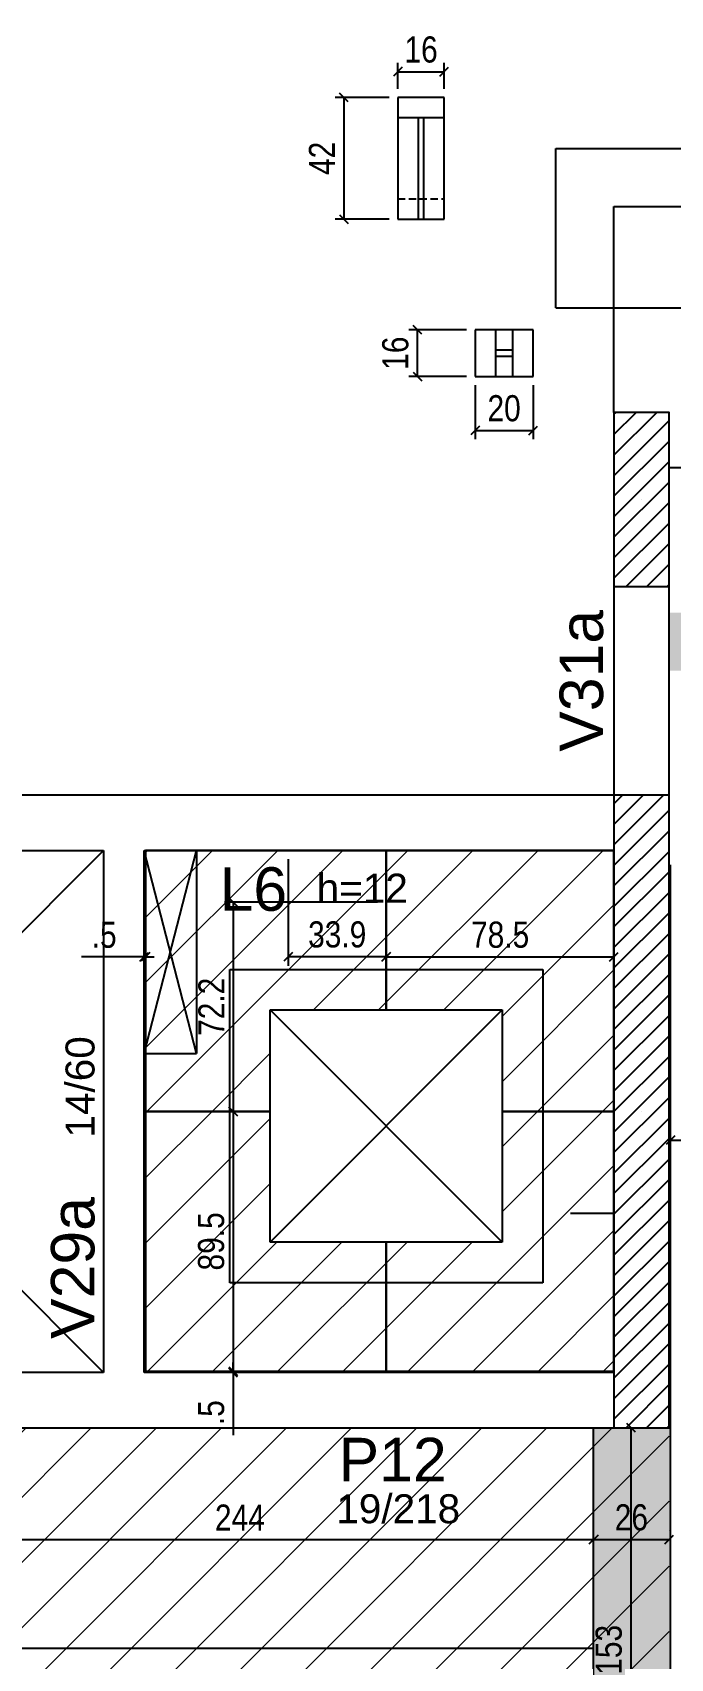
# Model space of a CAD drawing. Extents: x 2487 to 8815, y 325 to 3946.
# Drawn here: x 5592 to 5812, y 2449 to 3010 of the extents above; entities that cross this region are included whole.
import ezdxf

# ---------------------------------------------------------------- set-up
doc = ezdxf.new("R2010")
doc.units = 0
doc.linetypes.add('HIDDEN', pattern=[0.375, 0.25, -0.125])
for name, color, linetype in [('1', 1, 'Continuous'), ('2', 2, 'Continuous'), ('3', 3, 'Continuous'), ('4', 4, 'Continuous'), ('6', 6, 'Continuous'), ('COTA', 241, 'Continuous'), ('Painéis', 200, 'Continuous'), ('Pilares', 5, 'Continuous'), ('SARR_2.2x7', 40, 'Continuous')]:
    doc.layers.add(name, color=color, linetype=linetype)
doc.layers.add('Hachura', color=251, linetype='Continuous', lineweight=9)
doc.layers.add('REAPROVEITAMENTO', color=251, linetype='Continuous', lineweight=9)
doc.styles.add('COTA TECNICA-50', font='techl___.ttf', dxfattribs={"height": 9})
doc.styles.get("Standard").update_dxf_attribs({"font": 'arial.ttf'})
doc.dimstyles.new('COTA PAINEL-50', dxfattribs={"dimtxt": 9, "dimasz": 3, "dimexe": 3, "dimexo": 3, "dimgap": 3, "dimtad": 1, "dimdec": 1, "dimzin": 12, "dimdsep": 46, "dimtxsty": 'COTA TECNICA-50', "dimblk1": 'OBLIQUE', "dimblk2": 'OBLIQUE', "dimsah": 1, "dimcen": 0.9, "dimclrd": 4, "dimclre": 4, "dimclrt": 240, "dimadec": 1, "dimazin": 3, "dimtfac": 1, "dimtdec": 1, "dimtmove": 0, "dimatfit": 3, "dimfxl": 1, "dimtolj": 1, "dimtzin": 12, "dimarcsym": 0})
pattern_1 = [(45, (72.207, -25.243), (-11.22532, 11.22532), [])]

# ---------------------------------------------------------------- blocks, each defined once
blk = doc.blocks.new('_Oblique')
at = {"color": 0, "linetype": 'ByBlock', "lineweight": -2}
blk.add_line((-0.5, -0.5), (0.5, 0.5), dxfattribs=at)
blk = doc.blocks.new('*D354')
at = {"layer": 'COTA', "color": 4, "lineweight": -2, "transparency": 16777216}
for p, q in [((5680.26, 2724.98), (5680.26, 2688.27)), ((5714.12, 2691.27), (5680.26, 2691.27))]:
    blk.add_line(p, q, dxfattribs=at)
at = {"layer": 'Defpoints', "color": 0, "transparency": 16777216}
for p in [(5680.26, 2727.98), (5680.26, 2691.27), (5714.12, 2691.27)]:
    blk.add_point(p, dxfattribs=at)
at = {"layer": 'COTA', "color": 4, "lineweight": -2, "transparency": 16777216, "xscale": 3, "yscale": 3, "zscale": 3, "rotation": 180}
blk.add_blockref('_Oblique', (5680.26, 2691.27), dxfattribs=at)
at = {"layer": 'COTA', "color": 4, "lineweight": -2, "transparency": 16777216, "xscale": 3, "yscale": 3, "zscale": 3}
blk.add_blockref('_Oblique', (5714.12, 2691.27), dxfattribs=at)
at = {"layer": 'COTA', "color": 240, "transparency": 16777216, "insert": (5697.19, 2698.99), "char_height": 9, "attachment_point": 5, "style": 'COTA TECNICA-50'}
blk.add_mtext('\\A1;33.9', dxfattribs=at)
blk = doc.blocks.new('*D125')
at = {"layer": 'COTA', "color": 4, "lineweight": -2, "transparency": 16777216}
for p, q in [((5630.62, 2691.27), (5609.03, 2691.27)), ((5631.12, 2691.27), (5630.62, 2691.27)), ((5631.12, 2691.27), (5634.12, 2691.27))]:
    blk.add_line(p, q, dxfattribs=at)
at = {"layer": 'Defpoints', "color": 0, "transparency": 16777216}
for p in [(5630.62, 2691.27), (5630.62, 2691.27), (5631.12, 2691.27)]:
    blk.add_point(p, dxfattribs=at)
at = {"layer": 'COTA', "color": 4, "lineweight": -2, "transparency": 16777216, "xscale": 3, "yscale": 3, "zscale": 3}
blk.add_blockref('_Oblique', (5630.62, 2691.27), dxfattribs=at)
at = {"layer": 'COTA', "color": 4, "lineweight": -2, "transparency": 16777216, "xscale": 3, "yscale": 3, "zscale": 3, "rotation": 180}
blk.add_blockref('_Oblique', (5631.12, 2691.27), dxfattribs=at)
at = {"layer": 'COTA', "color": 240, "transparency": 16777216, "insert": (5616.83, 2698.87), "char_height": 9, "attachment_point": 5, "style": 'COTA TECNICA-50'}
blk.add_mtext('\\A1;.5', dxfattribs=at)
blk = doc.blocks.new('*D355')
at = {"layer": 'COTA', "color": 4, "lineweight": -2, "transparency": 16777216}
for p, q in [((5711.12, 2710.19), (5658.36, 2710.19)), ((5661.36, 2710.19), (5661.36, 2637.98))]:
    blk.add_line(p, q, dxfattribs=at)
at = {"layer": 'Defpoints', "color": 0, "transparency": 16777216}
for p in [(5714.12, 2710.19), (5661.36, 2637.98), (5661.36, 2637.98)]:
    blk.add_point(p, dxfattribs=at)
at = {"layer": 'COTA', "color": 4, "lineweight": -2, "transparency": 16777216, "xscale": 3, "yscale": 3, "zscale": 3}
for p, rotation in [((5661.36, 2710.19), 90), ((5661.36, 2637.98), 270)]:
    blk.add_blockref('_Oblique', p, dxfattribs=dict(at, rotation=rotation))
at = {"layer": 'COTA', "color": 240, "transparency": 16777216, "insert": (5653.8, 2674.09), "char_height": 9, "attachment_point": 5, "rotation": 90, "style": 'COTA TECNICA-50'}
blk.add_mtext('\\A1;72.2', dxfattribs=at)
blk = doc.blocks.new('*D356')
at = {"layer": 'COTA', "color": 4, "lineweight": -2, "transparency": 16777216}
for p, q in [((5661.36, 2637.98), (5661.36, 2548.48)), ((5660.98, 2548.48), (5664.36, 2548.48))]:
    blk.add_line(p, q, dxfattribs=at)
at = {"layer": 'Defpoints', "color": 0, "transparency": 16777216}
for p in [(5661.36, 2637.98), (5657.98, 2548.48), (5661.36, 2548.48)]:
    blk.add_point(p, dxfattribs=at)
at = {"layer": 'COTA', "color": 4, "lineweight": -2, "transparency": 16777216, "xscale": 3, "yscale": 3, "zscale": 3}
for p, rotation in [((5661.36, 2637.98), 90), ((5661.36, 2548.48), 270)]:
    blk.add_blockref('_Oblique', p, dxfattribs=dict(at, rotation=rotation))
at = {"layer": 'COTA', "color": 240, "transparency": 16777216, "insert": (5653.74, 2593.23), "char_height": 9, "attachment_point": 5, "rotation": 90, "style": 'COTA TECNICA-50'}
blk.add_mtext('\\A1;89.5', dxfattribs=at)
blk = doc.blocks.new('*D126')
at = {"layer": 'COTA', "color": 4, "lineweight": -2, "transparency": 16777216}
for p, q in [((5661.36, 2548.48), (5661.36, 2551.48)), ((5661.36, 2548.48), (5661.36, 2547.98)), ((5661.36, 2547.98), (5661.36, 2526.39))]:
    blk.add_line(p, q, dxfattribs=at)
at = {"layer": 'Defpoints', "color": 0, "transparency": 16777216}
for p in [(5661.36, 2548.48), (5661.36, 2547.98), (5661.36, 2547.98)]:
    blk.add_point(p, dxfattribs=at)
at = {"layer": 'COTA', "color": 4, "lineweight": -2, "transparency": 16777216, "xscale": 3, "yscale": 3, "zscale": 3}
for p, rotation in [((5661.36, 2548.48), 270), ((5661.36, 2547.98), 90)]:
    blk.add_blockref('_Oblique', p, dxfattribs=dict(at, rotation=rotation))
at = {"layer": 'COTA', "color": 240, "transparency": 16777216, "insert": (5653.76, 2534.19), "char_height": 9, "attachment_point": 5, "rotation": 90, "style": 'COTA TECNICA-50'}
blk.add_mtext('\\A1;.5', dxfattribs=at)
blk = doc.blocks.new('*D133')
at = {"layer": 'COTA', "color": 4, "lineweight": -2, "transparency": 16777216}
for p, q in [((5541.62, 2493.45), (5541.62, 2493.45)), ((5541.62, 2490.45), (5785.62, 2490.45)), ((5785.62, 2493.45), (5785.62, 2493.45))]:
    blk.add_line(p, q, dxfattribs=at)
at = {"layer": 'Defpoints', "color": 0, "transparency": 16777216}
for p in [(5541.62, 2490.45), (5785.62, 2490.45), (5785.62, 2490.45)]:
    blk.add_point(p, dxfattribs=at)
at = {"layer": 'COTA', "color": 4, "lineweight": -2, "transparency": 16777216, "xscale": 3, "yscale": 3, "zscale": 3, "rotation": 180}
blk.add_blockref('_Oblique', (5541.62, 2490.45), dxfattribs=at)
at = {"layer": 'COTA', "color": 4, "lineweight": -2, "transparency": 16777216, "xscale": 3, "yscale": 3, "zscale": 3}
blk.add_blockref('_Oblique', (5785.62, 2490.45), dxfattribs=at)
at = {"layer": 'COTA', "color": 240, "transparency": 16777216, "insert": (5663.62, 2498.02), "char_height": 9, "attachment_point": 5, "style": 'COTA TECNICA-50'}
blk.add_mtext('\\A1;244', dxfattribs=at)
blk = doc.blocks.new('*D135')
at = {"layer": 'COTA', "color": 4, "lineweight": -2, "transparency": 16777216}
for p, q in [((5785.62, 2493.45), (5785.62, 2493.45)), ((5785.62, 2490.45), (5811.63, 2490.45)), ((5811.63, 2493.45), (5811.63, 2493.45))]:
    blk.add_line(p, q, dxfattribs=at)
at = {"layer": 'Defpoints', "color": 0, "transparency": 16777216}
for p in [(5785.62, 2490.45), (5811.63, 2490.45), (5811.63, 2490.45)]:
    blk.add_point(p, dxfattribs=at)
at = {"layer": 'COTA', "color": 4, "lineweight": -2, "transparency": 16777216, "xscale": 3, "yscale": 3, "zscale": 3, "rotation": 180}
blk.add_blockref('_Oblique', (5785.62, 2490.45), dxfattribs=at)
at = {"layer": 'COTA', "color": 4, "lineweight": -2, "transparency": 16777216, "xscale": 3, "yscale": 3, "zscale": 3}
blk.add_blockref('_Oblique', (5811.63, 2490.45), dxfattribs=at)
at = {"layer": 'COTA', "color": 240, "transparency": 16777216, "insert": (5798.63, 2498.05), "char_height": 9, "attachment_point": 5, "style": 'COTA TECNICA-50'}
blk.add_mtext('\\A1;26', dxfattribs=at)
blk = doc.blocks.new('*D136')
at = {"layer": 'COTA', "color": 4, "lineweight": -2, "transparency": 16777216}
for p, q in [((5798.55, 2375.94), (5798.55, 2528.94)), ((5795.84, 2375.94), (5795.55, 2375.94))]:
    blk.add_line(p, q, dxfattribs=at)
at = {"layer": 'Defpoints', "color": 0, "transparency": 16777216}
for p in [(5798.55, 2528.94), (5798.55, 2528.94), (5798.84, 2375.94)]:
    blk.add_point(p, dxfattribs=at)
at = {"layer": 'COTA', "color": 4, "lineweight": -2, "transparency": 16777216, "xscale": 3, "yscale": 3, "zscale": 3}
for p, rotation in [((5798.55, 2528.94), 90), ((5798.55, 2375.94), 270)]:
    blk.add_blockref('_Oblique', p, dxfattribs=dict(at, rotation=rotation))
at = {"layer": 'COTA', "color": 240, "transparency": 16777216, "insert": (5790.85, 2452.44), "char_height": 9, "attachment_point": 5, "rotation": 90, "style": 'COTA TECNICA-50'}
blk.add_mtext('\\A1;153', dxfattribs=at)
blk = doc.blocks.new('*D139')
at = {"layer": 'COTA', "color": 4, "lineweight": -2, "transparency": 16777216}
blk.add_line((5714.12, 2691.27), (5792.62, 2691.27), dxfattribs=at)
at = {"layer": 'Defpoints', "color": 0, "transparency": 16777216}
for p in [(5714.12, 2691.27), (5792.62, 2691.27), (5792.62, 2691.27)]:
    blk.add_point(p, dxfattribs=at)
at = {"layer": 'COTA', "color": 4, "lineweight": -2, "transparency": 16777216, "xscale": 3, "yscale": 3, "zscale": 3, "rotation": 180}
blk.add_blockref('_Oblique', (5714.12, 2691.27), dxfattribs=at)
at = {"layer": 'COTA', "color": 4, "lineweight": -2, "transparency": 16777216, "xscale": 3, "yscale": 3, "zscale": 3}
blk.add_blockref('_Oblique', (5792.62, 2691.27), dxfattribs=at)
at = {"layer": 'COTA', "color": 240, "transparency": 16777216, "insert": (5753.37, 2698.89), "char_height": 9, "attachment_point": 5, "style": 'COTA TECNICA-50'}
blk.add_mtext('\\A1;78.5', dxfattribs=at)
blk = doc.blocks.new('*D117')
at = {"layer": 'COTA', "color": 4, "lineweight": -2, "transparency": 16777216}
blk.add_line((5812.12, 2628.1), (5933.62, 2628.1), dxfattribs=at)
at = {"layer": 'Defpoints', "color": 0, "transparency": 16777216}
for p in [(5812.12, 2628.1), (5933.62, 2628.1), (5933.62, 2628.1)]:
    blk.add_point(p, dxfattribs=at)
at = {"layer": 'COTA', "color": 4, "lineweight": -2, "transparency": 16777216, "xscale": 3, "yscale": 3, "zscale": 3, "rotation": 180}
blk.add_blockref('_Oblique', (5812.12, 2628.1), dxfattribs=at)
at = {"layer": 'COTA', "color": 4, "lineweight": -2, "transparency": 16777216, "xscale": 3, "yscale": 3, "zscale": 3}
blk.add_blockref('_Oblique', (5933.62, 2628.1), dxfattribs=at)
at = {"layer": 'COTA', "color": 240, "transparency": 16777216, "insert": (5872.87, 2635.7), "char_height": 9, "attachment_point": 5, "style": 'COTA TECNICA-50'}
blk.add_mtext('\\A1;121.5', dxfattribs=at)
blk = doc.blocks.new('*D263')
at = {"layer": 'COTA', "color": 4, "lineweight": -2, "transparency": 16777216}
for p, q in [((5715.11, 2987.56), (5696.48, 2987.56)), ((5699.48, 2987.56), (5699.48, 2945.56)), ((5715.11, 2945.56), (5696.48, 2945.56))]:
    blk.add_line(p, q, dxfattribs=at)
at = {"layer": 'Defpoints', "color": 0, "transparency": 16777216}
for p in [(5718.11, 2987.56), (5699.48, 2945.56), (5718.11, 2945.56)]:
    blk.add_point(p, dxfattribs=at)
at = {"layer": 'COTA', "color": 4, "lineweight": -2, "transparency": 16777216, "xscale": 3, "yscale": 3, "zscale": 3}
for p, rotation in [((5699.48, 2987.56), 90), ((5699.48, 2945.56), 270)]:
    blk.add_blockref('_Oblique', p, dxfattribs=dict(at, rotation=rotation))
at = {"layer": 'COTA', "color": 240, "transparency": 16777216, "insert": (5691.92, 2966.56), "char_height": 9, "attachment_point": 5, "rotation": 90, "style": 'COTA TECNICA-50'}
blk.add_mtext('\\A1;42', dxfattribs=at)
blk = doc.blocks.new('*D264')
at = {"layer": 'COTA', "color": 4, "lineweight": -2, "transparency": 16777216}
for p, q in [((5718.11, 2990.56), (5718.11, 2999.44)), ((5734.11, 2990.56), (5734.11, 2999.44)), ((5718.11, 2996.44), (5734.11, 2996.44))]:
    blk.add_line(p, q, dxfattribs=at)
at = {"layer": 'Defpoints', "color": 0, "transparency": 16777216}
for p in [(5734.11, 2996.44), (5718.11, 2987.56), (5734.11, 2987.56)]:
    blk.add_point(p, dxfattribs=at)
at = {"layer": 'COTA', "color": 4, "lineweight": -2, "transparency": 16777216, "xscale": 3, "yscale": 3, "zscale": 3, "rotation": 180}
blk.add_blockref('_Oblique', (5718.11, 2996.44), dxfattribs=at)
at = {"layer": 'COTA', "color": 4, "lineweight": -2, "transparency": 16777216, "xscale": 3, "yscale": 3, "zscale": 3}
blk.add_blockref('_Oblique', (5734.11, 2996.44), dxfattribs=at)
at = {"layer": 'COTA', "color": 240, "transparency": 16777216, "insert": (5726.11, 3004.03), "char_height": 9, "attachment_point": 5, "style": 'COTA TECNICA-50'}
blk.add_mtext('\\A1;16', dxfattribs=at)
blk = doc.blocks.new('*D265')
at = {"layer": 'COTA', "color": 4, "lineweight": -2, "transparency": 16777216}
for p, q in [((5744.74, 2888.41), (5744.74, 2869.78)), ((5764.74, 2888.41), (5764.74, 2869.78)), ((5744.74, 2872.78), (5764.74, 2872.78))]:
    blk.add_line(p, q, dxfattribs=at)
at = {"layer": 'Defpoints', "color": 0, "transparency": 16777216}
for p in [(5744.74, 2891.41), (5764.74, 2891.41), (5764.74, 2872.78)]:
    blk.add_point(p, dxfattribs=at)
at = {"layer": 'COTA', "color": 4, "lineweight": -2, "transparency": 16777216, "xscale": 3, "yscale": 3, "zscale": 3, "rotation": 180}
blk.add_blockref('_Oblique', (5744.74, 2872.78), dxfattribs=at)
at = {"layer": 'COTA', "color": 4, "lineweight": -2, "transparency": 16777216, "xscale": 3, "yscale": 3, "zscale": 3}
blk.add_blockref('_Oblique', (5764.74, 2872.78), dxfattribs=at)
at = {"layer": 'COTA', "color": 240, "transparency": 16777216, "insert": (5754.74, 2880.37), "char_height": 9, "attachment_point": 5, "style": 'COTA TECNICA-50'}
blk.add_mtext('\\A1;20', dxfattribs=at)
blk = doc.blocks.new('*D266')
at = {"layer": 'COTA', "color": 4, "lineweight": -2, "transparency": 16777216}
for p, q in [((5741.74, 2907.41), (5721.86, 2907.41)), ((5724.86, 2891.41), (5724.86, 2907.41)), ((5741.74, 2891.41), (5721.86, 2891.41))]:
    blk.add_line(p, q, dxfattribs=at)
at = {"layer": 'Defpoints', "color": 0, "transparency": 16777216}
for p in [(5724.86, 2907.41), (5744.74, 2907.41), (5744.74, 2891.41)]:
    blk.add_point(p, dxfattribs=at)
at = {"layer": 'COTA', "color": 4, "lineweight": -2, "transparency": 16777216, "xscale": 3, "yscale": 3, "zscale": 3}
for p, rotation in [((5724.86, 2907.41), 90), ((5724.86, 2891.41), 270)]:
    blk.add_blockref('_Oblique', p, dxfattribs=dict(at, rotation=rotation))
at = {"layer": 'COTA', "color": 240, "transparency": 16777216, "insert": (5717.27, 2899.41), "char_height": 9, "attachment_point": 5, "rotation": 90, "style": 'COTA TECNICA-50'}
blk.add_mtext('\\A1;16', dxfattribs=at)

msp = doc.modelspace()

# ---------------------------------------------------------------- hatches: boundary and pattern name
at = {"layer": 'Hachura', "linetype": 'ByBlock'}
h = msp.add_hatch(color=256, dxfattribs=at)
h.dxf.hatch_style = 1
h.paths.add_polyline_path([(6725.61, 2789.97), (6725.61, 2810), (5811.62, 2810), (5811.62, 2789.97)])
h = msp.add_hatch(color=256, dxfattribs=at)
h.dxf.hatch_style = 1
h.paths.add_polyline_path([(5811.62, 2376), (5785.62, 2376), (5785.62, 2529), (5811.62, 2529)])
at = {"layer": 'REAPROVEITAMENTO', "linetype": 'ByBlock'}
h = msp.add_hatch(dxfattribs=at)
h.set_pattern_fill('ANSI31', color=256, scale=5, style=2)
h.set_pattern_definition(pattern_1)
h.paths.add_polyline_path([(5674.12, 2637.98), (5674.12, 2673), (5754.12, 2673), (5754.12, 2637.98), (5792.62, 2637.98), (5792.62, 2727.98), (5631.12, 2727.98), (5631.12, 2637.98)])
h = msp.add_hatch(dxfattribs=at)
h.set_pattern_fill('ANSI31', color=256, scale=5, style=2)
h.set_pattern_definition(pattern_1)
h.paths.add_polyline_path([(5674.12, 2593), (5674.12, 2637.98), (5631.12, 2637.98), (5631.12, 2548.48), (5792.62, 2548.48), (5792.62, 2637.98), (5754.12, 2637.98), (5754.12, 2593)])
h.paths.add_polyline_path([(5709.14, 2637.98), (5714.12, 2633), (5714.12, 2633), (5714.12, 2633), (5719.1, 2637.98)])
h = msp.add_hatch(dxfattribs=at)
h.set_pattern_fill('ANSI31', color=256, scale=5, style=2)
h.set_pattern_definition([(45, (72.21, -25.282), (-11.22532, 11.22532), [])])
h.paths.add_polyline_path([(5811.62, 2528.94), (5626.13, 2528.94), (5242.63, 2528.94), (5242.63, 2376.44), (5811.62, 2376.44)])
h.paths.add_polyline_path([(5584.21, 2399.1), (5584.21, 2430.79), (5565.69, 2430.79), (5565.69, 2399.1)], flags=16)

# ---------------------------------------------------------------- linework, layer by layer
at = {"layer": '1', "color": 3, "linetype": 'Continuous'}
for p, q in [((5792.62, 2879), (5792.63, 2950)), ((5792.63, 2950), (7988.13, 2950)), ((5792.63, 2950), (5792.63, 2950)), ((5792.63, 2950), (5792.63, 2950)), ((5792.63, 2950), (5792.63, 2950)), ((5792.63, 2915), (7953.12, 2915)), ((5792.63, 2915), (5792.63, 2915)), ((5792.63, 2915), (5792.63, 2915))]:
    msp.add_line(p, q, dxfattribs=at)
at = {"layer": '1', "color": 8, "linetype": 'Continuous'}
for p, q in [((5792.62, 2864.25), (5807.37, 2879)), ((5792.62, 2871.32), (5800.3, 2879)), ((5792.62, 2878.39), (5793.23, 2879)), ((5792.62, 2879), (5792.62, 2879)), ((5792.62, 2879), (5792.62, 2879)), ((5792.62, 2857.18), (5811.62, 2876.18)), ((5811.62, 2879), (5811.62, 2879)), ((5811.62, 2879), (5811.62, 2879)), ((5792.62, 2850.11), (5811.62, 2869.11)), ((5792.62, 2843.03), (5811.62, 2862.03)), ((5792.62, 2835.96), (5811.62, 2854.96)), ((5792.62, 2828.89), (5811.62, 2847.89)), ((5802.12, 2849), (5802.12, 2849)), ((5792.62, 2821.82), (5811.62, 2840.82)), ((5796.87, 2819), (5811.62, 2833.75)), ((5803.94, 2819), (5811.62, 2826.68)), ((5811.01, 2819), (5811.62, 2819.61)), ((5792.62, 2819), (5792.62, 2819)), ((5792.62, 2819), (5792.62, 2819)), ((5811.62, 2819), (5811.62, 2819)), ((5811.62, 2819), (5811.62, 2819)), ((5792.62, 2729.9), (5809.72, 2747)), ((5792.62, 2736.97), (5802.65, 2747)), ((5792.62, 2744.04), (5795.58, 2747)), ((5792.62, 2747), (5792.62, 2747)), ((5811.62, 2747), (5811.62, 2747)), ((5811.62, 2747), (5811.62, 2747)), ((5811.62, 2747), (5811.62, 2747)), ((5792.62, 2722.83), (5811.62, 2741.83)), ((5792.62, 2715.75), (5811.62, 2734.75)), ((5792.58, 2728), (5792.58, 2728)), ((5792.58, 2728), (5792.58, 2728)), ((5792.62, 2728), (5792.62, 2728)), ((5792.62, 2708.68), (5811.62, 2727.68)), ((5792.62, 2701.61), (5811.62, 2720.61)), ((5792.62, 2694.54), (5811.62, 2713.54)), ((5792.62, 2687.47), (5811.62, 2706.47)), ((5811.62, 2702.06), (5811.62, 2702.06)), ((5792.62, 2680.4), (5811.62, 2699.4)), ((5792.62, 2673.33), (5811.62, 2692.33)), ((5792.62, 2666.26), (5811.62, 2685.26)), ((5792.62, 2659.19), (5811.62, 2678.19)), ((5792.62, 2652.12), (5811.62, 2671.12)), ((5792.62, 2645.04), (5811.62, 2664.04)), ((5792.62, 2637.97), (5811.62, 2656.97)), ((5792.62, 2630.9), (5811.62, 2649.9)), ((5792.62, 2623.83), (5811.62, 2642.83)), ((5792.62, 2616.76), (5811.62, 2635.76)), ((5802.12, 2638), (5802.12, 2638)), ((5792.62, 2609.69), (5811.62, 2628.69)), ((5792.62, 2602.62), (5811.62, 2621.62)), ((5792.62, 2595.55), (5811.62, 2614.55)), ((5792.62, 2588.48), (5811.62, 2607.48)), ((5792.58, 2603), (5792.58, 2603)), ((5792.62, 2581.4), (5811.62, 2600.4)), ((5792.62, 2574.33), (5811.62, 2593.33)), ((5792.62, 2567.26), (5811.62, 2586.26)), ((5792.62, 2560.19), (5811.62, 2579.19)), ((5792.62, 2553.12), (5811.62, 2572.12)), ((5792.62, 2546.05), (5811.62, 2565.05)), ((5792.62, 2538.98), (5811.62, 2557.98)), ((5792.62, 2531.91), (5811.62, 2550.91)), ((5796.79, 2529), (5811.62, 2543.84)), ((5803.86, 2529), (5811.62, 2536.77)), ((5810.93, 2529), (5811.62, 2529.69)), ((5811.62, 2529), (5811.62, 2529)), ((5811.62, 2529), (5811.62, 2529)), ((5811.62, 2529), (5811.62, 2529)), ((5811.62, 2529), (5811.62, 2529))]:
    msp.add_line(p, q, dxfattribs=at)
at = {"layer": '1', "linetype": 'Continuous'}
for p, q in [((5630.62, 2728), (5630.62, 2728)), ((5630.62, 2728), (5630.62, 2728)), ((5648.62, 2728), (5648.62, 2728)), ((5777.58, 2728), (5777.58, 2728)), ((5660.12, 2687), (5768.12, 2687)), ((5660.12, 2579), (5660.12, 2687)), ((5768.12, 2687), (5768.12, 2579)), ((5768.12, 2687), (5768.12, 2687)), ((5768.12, 2687), (5768.12, 2687)), ((5674.12, 2673), (5754.12, 2673)), ((5674.12, 2593), (5674.12, 2673)), ((5754.12, 2673), (5754.12, 2593)), ((5754.12, 2673), (5754.12, 2673)), ((5754.12, 2673), (5754.12, 2673)), ((5630.62, 2658), (5630.62, 2658)), ((5754.12, 2593), (5674.12, 2593)), ((5768.12, 2579), (5660.12, 2579)), ((5660.12, 2579), (5660.12, 2579)), ((5660.12, 2579), (5660.12, 2579)), ((5768.12, 2579), (5768.12, 2579)), ((5768.12, 2579), (5768.12, 2579)), ((5768.12, 2579), (5768.12, 2579)), ((5768.12, 2579), (5768.12, 2579)), ((5630.62, 2556.43), (5630.62, 2549.51))]:
    msp.add_line(p, q, dxfattribs=at)
at = {"layer": '1', "color": 3, "linetype": 'Continuous'}
for points in [[(5811.62, 2860), (6259.12, 2860)], [(5792.62, 2819), (5792.62, 2747)], [(5811.62, 2747), (5811.62, 2819)], [(5623.62, 2747), (5429.62, 2747)], [(5792.62, 2747), (5623.62, 2747)], [(5436.62, 2728), (5616.62, 2728)], [(5616.62, 2728), (5616.62, 2548)], [(5630.62, 2728), (5792.62, 2728)], [(5630.62, 2548), (5630.62, 2728)], [(5616.62, 2548), (5436.62, 2548)], [(5792.62, 2548), (5630.62, 2548)], [(5429.62, 2529), (5623.62, 2529)], [(5623.62, 2529), (5792.62, 2529)]]:
    msp.add_lwpolyline(points, dxfattribs=at)
at = {"layer": '2', "linetype": 'Continuous'}
for p, q in [((5436.62, 2548), (5616.62, 2728)), ((5436.62, 2728), (5616.62, 2548)), ((5648.62, 2658), (5630.62, 2728)), ((5630.62, 2658), (5648.62, 2728)), ((5648.62, 2728), (5648.62, 2658)), ((5674.12, 2593), (5754.12, 2673)), ((5754.12, 2593), (5674.12, 2673)), ((5630.62, 2658), (5648.62, 2658)), ((5777.58, 2603), (5792.58, 2603))]:
    msp.add_line(p, q, dxfattribs=at)
at = {"layer": 'Painéis'}
for p, q in [((5734.11, 2987.56), (5718.11, 2987.56)), ((5718.11, 2987.56), (5718.11, 2945.56)), ((5734.11, 2945.56), (5734.11, 2987.56)), ((5772.63, 2915), (5772.63, 2970)), ((5772.63, 2970), (8008.13, 2970)), ((5718.11, 2945.56), (5734.11, 2945.56)), ((5772.63, 2915), (5792.63, 2915)), ((5764.74, 2907.41), (5744.74, 2907.41)), ((5744.74, 2907.41), (5744.74, 2891.41)), ((5764.74, 2891.41), (5764.74, 2907.41)), ((5744.74, 2891.41), (5764.74, 2891.41)), ((5812.12, 2045.49), (5812.12, 2723.01)), ((5785.62, 2376), (5785.62, 2529)), ((5785.62, 2452.89), (5242.63, 2452.89))]:
    msp.add_line(p, q, dxfattribs=at)
for points in [[(5714.12, 2673), (5714.12, 2727.98), (5631.12, 2727.98), (5631.12, 2637.98), (5674.12, 2637.98)], [(5754.12, 2637.98), (5792.62, 2637.98), (5792.62, 2727.98), (5714.12, 2727.98), (5714.12, 2673)], [(5674.12, 2637.98), (5631.12, 2637.98), (5631.12, 2548.48), (5714.12, 2548.48), (5714.12, 2593)], [(5714.12, 2593), (5714.12, 2548.48), (5792.62, 2548.48), (5792.62, 2637.98), (5754.12, 2637.98)], [(5714.12, 2633), (5714.12, 2633)], [(5714.12, 2633), (5714.12, 2633)]]:
    msp.add_lwpolyline(points, dxfattribs=at)
at = {"layer": 'Pilares', "linetype": 'Continuous'}
for points in [[(5792.62, 2819), (5811.62, 2819), (5811.62, 2879), (5792.62, 2879), (5792.62, 2819)], [(5792.62, 2529), (5811.62, 2529), (5811.62, 2747), (5792.62, 2747), (5792.62, 2529)]]:
    msp.add_lwpolyline(points, dxfattribs=at)
at = {"layer": 'SARR_2.2x7', "linetype": 'Continuous'}
for p, q in [((5734.11, 2980.56), (5718.11, 2980.56)), ((5725.11, 2980.56), (5725.11, 2945.56)), ((5727.11, 2945.56), (5727.11, 2980.56)), ((5751.74, 2907.41), (5751.74, 2891.41)), ((5757.74, 2891.41), (5757.74, 2907.41)), ((5757.74, 2900.41), (5751.74, 2900.41)), ((5751.74, 2898.41), (5757.74, 2898.41))]:
    msp.add_line(p, q, dxfattribs=at)
at = {"layer": 'SARR_2.2x7', "linetype": 'HIDDEN', "ltscale": 10}
msp.add_line((5718.11, 2952.56), (5734.11, 2952.56), dxfattribs=at)

# ---------------------------------------------------------------- texts
at = {"layer": '3', "color": 2, "linetype": 'Continuous'}
for s, p in [('h=12', (5690.1, 2709.98)), ('19/218', (5696.87, 2496.06))]:
    msp.add_text(s, height=10, dxfattribs=at).set_placement(p)
msp.add_text('14/60', height=10, rotation=90, dxfattribs=at).set_placement((5613.5, 2629))
at = {"layer": '4', "linetype": 'Continuous'}
for s, p in [('V31a', (5788.87, 2762)), ('V29a', (5613.48, 2559.59))]:
    msp.add_text(s, height=15, rotation=90, dxfattribs=at).set_placement(p)
msp.add_text('L6', height=15, dxfattribs=at).set_placement((5656.62, 2707.19))
at = {"layer": '6', "color": 4, "linetype": 'Continuous'}
msp.add_text('P12', height=15, dxfattribs=at).set_placement((5697.68, 2510.52))

# ---------------------------------------------------------------- dimensions: what is measured, and where the dimension line sits
at = {"layer": 'COTA'}
for base, p1, p2, angle, picture, middle in [((5734.11, 2996.44), (5718.11, 2987.56), (5734.11, 2987.56), 180, '*D264', (5726.11, 3004.03)), ((5699.48, 2945.56), (5718.11, 2987.56), (5718.11, 2945.56), 90, '*D263', (5691.92, 2966.56)), ((5724.86, 2907.41), (5744.74, 2891.41), (5744.74, 2907.41), 270, '*D266', (5717.27, 2899.41)), ((5764.74, 2872.78), (5744.74, 2891.41), (5764.74, 2891.41), 180, '*D265', (5754.74, 2880.37)), ((5661.36, 2637.98), (5714.12, 2710.19), (5661.36, 2637.98), 90, '*D355', (5653.8, 2674.09)), ((5661.36, 2548.48), (5661.36, 2637.98), (5657.98, 2548.48), 90, '*D356', (5653.74, 2593.23)), ((5661.36, 2547.98), (5661.36, 2548.48), (5661.36, 2547.98), 90, '*D126', (5653.76, 2534.19)), ((5798.55, 2528.94), (5798.84, 2375.94), (5798.55, 2528.94), 90, '*D136', (5790.85, 2452.44))]:
    dim = msp.add_linear_dim(base=base, p1=p1, p2=p2, angle=angle, dimstyle='COTA PAINEL-50', dxfattribs=at)
    dim.commit()
    dim.dimension.update_dxf_attribs({"geometry": picture, "text_midpoint": middle})
for base, p1, p2, picture, middle in [((5680.26, 2691.27), (5714.12, 2691.27), (5680.26, 2727.98), '*D354', (5697.19, 2698.99)), ((5630.62, 2691.27), (5631.12, 2691.27), (5630.62, 2691.27), '*D125', (5616.83, 2698.87)), ((5792.62, 2691.27), (5714.12, 2691.27), (5792.62, 2691.27), '*D139', (5753.37, 2698.89)), ((5933.62, 2628.1), (5812.12, 2628.1), (5933.62, 2628.1), '*D117', (5872.87, 2635.7)), ((5785.62, 2490.45), (5541.62, 2490.45), (5785.62, 2490.45), '*D133', (5663.62, 2498.02)), ((5811.63, 2490.45), (5785.62, 2490.45), (5811.63, 2490.45), '*D135', (5798.63, 2498.05))]:
    dim = msp.add_linear_dim(base=base, p1=p1, p2=p2, dimstyle='COTA PAINEL-50', dxfattribs=at)
    dim.commit()
    dim.dimension.update_dxf_attribs({"geometry": picture, "text_midpoint": middle})

doc.saveas('drawing.dxf')
